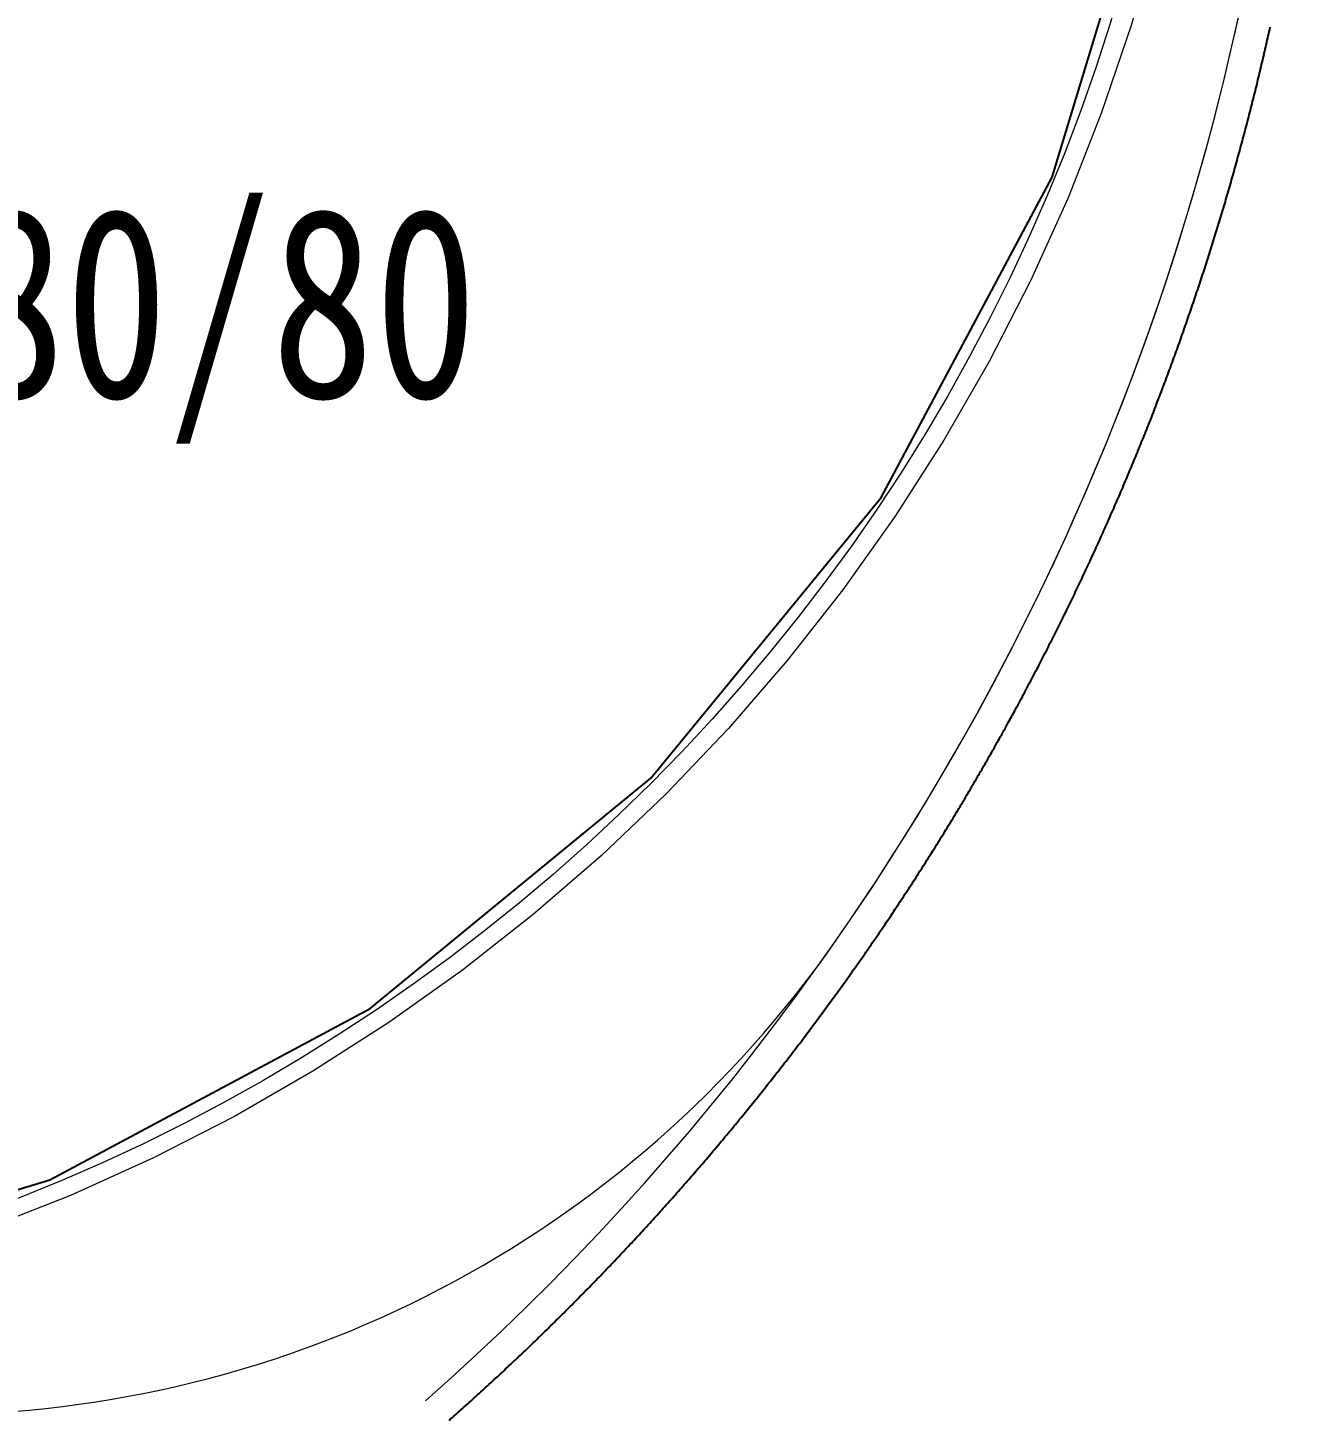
# Model space of a CAD drawing. Header units: millimetres. Extents: x 1292 to 2149, y -137 to 277.
# Drawn here: x 1355.7 to 1367.17, y 214.11 to 226.69 of the extents above; entities that cross this region are included whole.
import ezdxf

# ---------------------------------------------------------------- set-up
doc = ezdxf.new("R2010")
doc.units = ezdxf.units.MM
doc.header["$LTSCALE"] = 0.5
doc.linetypes.add('CENTER', pattern=[50.8, 31.75, -6.35, 6.35, -6.35])
doc.layers.get('0').update_dxf_attribs({"lineweight": 5})
doc.layers.add('Baseline.drawing', color=1, linetype='Continuous')
doc.layers.add('TFT_line.drawing', color=250, linetype='Continuous')
doc.layers.add('BLU', color=2, linetype='Continuous', lineweight=5)
doc.styles.add('RD', font='ROMAND.shx', dxfattribs={"width": 0.8})

msp = doc.modelspace()

# ---------------------------------------------------------------- linework, layer by layer
at = {"color": 2, "ltscale": 0.2}
msp.add_lwpolyline([(1352.109, 249.178), (1346.881, 249.178, 0.038203), (1346.805, 249.172, 0.370152), (1331.815, 231.698, 0.152892), (1335.981, 218.445, 0.245447), (1344.189, 214.158), (1354.801, 214.158, 0.245447), (1363.008, 218.445, 0.152892), (1367.175, 231.698, 0.370152), (1352.185, 249.172, 0.038203)], format="xyb", close=True, dxfattribs=at)
at = {"color": 4, "ltscale": 0.2}
msp.add_circle((1349.495, 231.698), 16.74, dxfattribs=at)
at = {"color": 2, "ltscale": 0.2}
msp.add_arc((1343.928, 231.725), 23.247, 311.3819, 359.933, dxfattribs=at)
at = {"layer": 'Baseline.drawing'}
for p, q in [((1364.961, 225.34), (1365.913, 228.48)), ((1363.414, 222.446), (1364.961, 225.34)), ((1361.332, 219.909), (1363.414, 222.446)), ((1358.795, 217.827), (1361.332, 219.909)), ((1355.901, 216.28), (1358.795, 217.827)), ((1352.761, 215.327), (1355.901, 216.28))]:
    msp.add_line(p, q, dxfattribs=at)
at = {"layer": 'BLU', "color": 5, "linetype": 'CENTER', "lineweight": 5, "ltscale": 10}
msp.add_circle((1349.495, 231.748), 16.94, dxfattribs=at)
at = {"layer": 'TFT_line.drawing', "color": 0}
msp.add_lwpolyline([(1359.509, 214.105), (1359.524, 214.119), (1359.54, 214.132), (1359.555, 214.146), (1359.57, 214.159), (1359.585, 214.173), (1359.601, 214.186), (1359.616, 214.2), (1359.631, 214.213), (1359.646, 214.227), (1359.661, 214.24), (1359.676, 214.254), (1359.691, 214.268), (1359.707, 214.281), (1359.722, 214.295), (1359.737, 214.309), (1359.752, 214.322), (1359.767, 214.336), (1359.782, 214.35), (1359.797, 214.363), (1359.812, 214.377), (1359.827, 214.391), (1359.842, 214.405), (1359.857, 214.418), (1359.872, 214.432), (1359.887, 214.446), (1359.902, 214.46), (1359.917, 214.474), (1359.932, 214.487), (1359.947, 214.501), (1359.962, 214.515), (1359.977, 214.529), (1359.992, 214.543), (1360.007, 214.557), (1360.021, 214.571), (1360.036, 214.584), (1360.051, 214.598), (1360.066, 214.612), (1360.081, 214.626), (1360.096, 214.64), (1360.11, 214.654), (1360.125, 214.668), (1360.14, 214.682), (1360.155, 214.696), (1360.17, 214.71), (1360.184, 214.724), (1360.199, 214.738), (1360.214, 214.752), (1360.228, 214.766), (1360.243, 214.781), (1360.258, 214.795), (1360.272, 214.809), (1360.287, 214.823), (1360.302, 214.837), (1360.316, 214.851), (1360.331, 214.865), (1360.346, 214.88), (1360.36, 214.894), (1360.375, 214.908), (1360.389, 214.922), (1360.404, 214.936), (1360.418, 214.951), (1360.433, 214.965), (1360.447, 214.979), (1360.462, 214.994), (1360.476, 215.008), (1360.491, 215.022), (1360.505, 215.036), (1360.52, 215.051), (1360.534, 215.065), (1360.549, 215.079), (1360.563, 215.094), (1360.578, 215.108), (1360.592, 215.123), (1360.606, 215.137), (1360.621, 215.151), (1360.635, 215.166), (1360.664, 215.195), (1360.678, 215.209), (1360.692, 215.224), (1360.707, 215.238), (1360.721, 215.253), (1360.735, 215.267), (1360.75, 215.282), (1360.764, 215.296), (1360.778, 215.311), (1360.792, 215.325), (1360.806, 215.34), (1360.821, 215.355), (1360.835, 215.369), (1360.849, 215.384), (1360.863, 215.398), (1360.877, 215.413), (1360.891, 215.428), (1360.906, 215.442), (1360.92, 215.457), (1360.934, 215.472), (1360.948, 215.487), (1360.962, 215.501), (1360.976, 215.516), (1360.99, 215.531), (1361.004, 215.545), (1361.018, 215.56), (1361.032, 215.575), (1361.046, 215.59), (1361.06, 215.605), (1361.074, 215.619), (1361.088, 215.634), (1361.102, 215.649), (1361.116, 215.664), (1361.13, 215.679), (1361.144, 215.694), (1361.157, 215.708), (1361.171, 215.723), (1361.185, 215.738), (1361.199, 215.753), (1361.213, 215.768), (1361.227, 215.783), (1361.241, 215.798), (1361.254, 215.813), (1361.268, 215.828), (1361.282, 215.843), (1361.296, 215.858), (1361.309, 215.873), (1361.323, 215.888), (1361.337, 215.903), (1361.351, 215.918), (1361.364, 215.933), (1361.378, 215.948), (1361.392, 215.963), (1361.405, 215.978), (1361.419, 215.994), (1361.433, 216.009), (1361.446, 216.024), (1361.46, 216.039), (1361.473, 216.054), (1361.487, 216.069), (1361.5, 216.084), (1361.514, 216.1), (1361.528, 216.115), (1361.541, 216.13), (1361.555, 216.145), (1361.568, 216.161), (1361.582, 216.176), (1361.595, 216.191), (1361.609, 216.206), (1361.622, 216.222), (1361.635, 216.237), (1361.649, 216.252), (1361.662, 216.267), (1361.676, 216.283), (1361.689, 216.298), (1361.702, 216.314), (1361.716, 216.329), (1361.729, 216.344), (1361.742, 216.36), (1361.756, 216.375), (1361.769, 216.391), (1361.782, 216.406), (1361.796, 216.421), (1361.809, 216.437), (1361.822, 216.452), (1361.835, 216.468), (1361.849, 216.483), (1361.862, 216.499), (1361.875, 216.514), (1361.888, 216.53), (1361.901, 216.545), (1361.914, 216.561), (1361.928, 216.576), (1361.941, 216.592), (1361.954, 216.607), (1361.967, 216.623), (1361.98, 216.639), (1361.993, 216.654), (1362.006, 216.67), (1362.019, 216.685), (1362.032, 216.701), (1362.045, 216.717), (1362.058, 216.732), (1362.071, 216.748), (1362.084, 216.764), (1362.097, 216.779), (1362.11, 216.795), (1362.123, 216.811), (1362.136, 216.827), (1362.149, 216.842), (1362.162, 216.858), (1362.175, 216.874), (1362.188, 216.89), (1362.2, 216.905), (1362.213, 216.921), (1362.226, 216.937), (1362.239, 216.953), (1362.252, 216.969), (1362.264, 216.985), (1362.277, 217), (1362.29, 217.016), (1362.303, 217.032), (1362.315, 217.048), (1362.328, 217.064), (1362.354, 217.096), (1362.366, 217.112), (1362.379, 217.128), (1362.392, 217.144), (1362.404, 217.16), (1362.417, 217.175), (1362.429, 217.192), (1362.442, 217.207), (1362.455, 217.223), (1362.467, 217.24), (1362.48, 217.256), (1362.492, 217.272), (1362.505, 217.288), (1362.517, 217.304), (1362.53, 217.32), (1362.542, 217.336), (1362.555, 217.352), (1362.567, 217.368), (1362.58, 217.384), (1362.592, 217.4), (1362.605, 217.416), (1362.617, 217.433), (1362.629, 217.449), (1362.642, 217.465), (1362.654, 217.481), (1362.666, 217.497), (1362.679, 217.513), (1362.703, 217.546), (1362.716, 217.562), (1362.728, 217.578), (1362.74, 217.595), (1362.752, 217.611), (1362.765, 217.627), (1362.777, 217.643), (1362.789, 217.66), (1362.801, 217.676), (1362.813, 217.692), (1362.826, 217.709), (1362.838, 217.725), (1362.85, 217.741), (1362.862, 217.758), (1362.874, 217.774), (1362.886, 217.79), (1362.898, 217.807), (1362.91, 217.823), (1362.922, 217.84), (1362.946, 217.872), (1362.958, 217.889), (1362.97, 217.905), (1362.982, 217.922), (1362.994, 217.938), (1363.006, 217.955), (1363.018, 217.971), (1363.03, 217.988), (1363.042, 218.004), (1363.054, 218.021), (1363.066, 218.037), (1363.078, 218.054), (1363.09, 218.07), (1363.101, 218.087), (1363.113, 218.104), (1363.125, 218.12), (1363.137, 218.137), (1363.149, 218.153), (1363.16, 218.17), (1363.172, 218.187), (1363.184, 218.203), (1363.196, 218.22), (1363.207, 218.237), (1363.219, 218.253), (1363.231, 218.27), (1363.242, 218.287), (1363.254, 218.303), (1363.266, 218.32), (1363.277, 218.337), (1363.289, 218.353), (1363.3, 218.37), (1363.312, 218.387), (1363.324, 218.404), (1363.335, 218.42), (1363.347, 218.437), (1363.358, 218.454), (1363.37, 218.471), (1363.381, 218.488), (1363.393, 218.504), (1363.404, 218.521), (1363.415, 218.538), (1363.427, 218.555), (1363.438, 218.572), (1363.45, 218.589), (1363.461, 218.605), (1363.473, 218.622), (1363.484, 218.639), (1363.495, 218.656), (1363.507, 218.673), (1363.518, 218.69), (1363.529, 218.707), (1363.54, 218.724), (1363.552, 218.741), (1363.563, 218.758), (1363.574, 218.775), (1363.585, 218.792), (1363.597, 218.809), (1363.608, 218.826), (1363.619, 218.843), (1363.63, 218.86), (1363.641, 218.877), (1363.664, 218.911), (1363.675, 218.928), (1363.686, 218.945), (1363.697, 218.962), (1363.708, 218.979), (1363.719, 218.996), (1363.73, 219.013), (1363.741, 219.031), (1363.752, 219.048), (1363.763, 219.065), (1363.774, 219.082), (1363.785, 219.099), (1363.796, 219.116), (1363.807, 219.133), (1363.818, 219.151), (1363.829, 219.168), (1363.84, 219.185), (1363.85, 219.202), (1363.861, 219.22), (1363.872, 219.237), (1363.883, 219.254), (1363.894, 219.271), (1363.905, 219.288), (1363.915, 219.306), (1363.926, 219.323), (1363.937, 219.34), (1363.948, 219.358), (1363.958, 219.375), (1363.969, 219.392), (1363.98, 219.41), (1363.99, 219.427), (1364.001, 219.444), (1364.012, 219.462), (1364.022, 219.479), (1364.033, 219.496), (1364.044, 219.514), (1364.054, 219.531), (1364.065, 219.548), (1364.075, 219.566), (1364.086, 219.583), (1364.096, 219.601), (1364.107, 219.618), (1364.117, 219.636), (1364.128, 219.653), (1364.138, 219.67), (1364.149, 219.688), (1364.159, 219.705), (1364.17, 219.723), (1364.18, 219.74), (1364.19, 219.758), (1364.201, 219.776), (1364.211, 219.793), (1364.221, 219.81), (1364.232, 219.828), (1364.242, 219.846), (1364.252, 219.863), (1364.263, 219.881), (1364.273, 219.898), (1364.283, 219.916), (1364.293, 219.934), (1364.304, 219.951), (1364.314, 219.969), (1364.324, 219.986), (1364.334, 220.004), (1364.344, 220.022), (1364.355, 220.039), (1364.365, 220.057), (1364.375, 220.075), (1364.385, 220.092), (1364.395, 220.11), (1364.405, 220.128), (1364.415, 220.145), (1364.425, 220.163), (1364.435, 220.181), (1364.445, 220.198), (1364.455, 220.216), (1364.465, 220.234), (1364.475, 220.252), (1364.485, 220.269), (1364.495, 220.287), (1364.505, 220.305), (1364.515, 220.323), (1364.525, 220.341), (1364.535, 220.358), (1364.544, 220.376), (1364.554, 220.394), (1364.564, 220.412), (1364.584, 220.448), (1364.594, 220.465), (1364.603, 220.483), (1364.623, 220.519), (1364.633, 220.537), (1364.642, 220.555), (1364.652, 220.573), (1364.662, 220.591), (1364.671, 220.609), (1364.681, 220.626), (1364.691, 220.644), (1364.7, 220.662), (1364.71, 220.68), (1364.719, 220.698), (1364.729, 220.716), (1364.748, 220.752), (1364.757, 220.77), (1364.767, 220.788), (1364.776, 220.806), (1364.786, 220.824), (1364.795, 220.842), (1364.805, 220.86), (1364.814, 220.878), (1364.824, 220.896), (1364.833, 220.914), (1364.842, 220.933), (1364.852, 220.951), (1364.861, 220.969), (1364.87, 220.987), (1364.88, 221.005), (1364.889, 221.023), (1364.898, 221.041), (1364.908, 221.059), (1364.917, 221.077), (1364.926, 221.096), (1364.935, 221.114), (1364.944, 221.132), (1364.954, 221.15), (1364.963, 221.168), (1364.972, 221.186), (1364.981, 221.205), (1364.99, 221.223), (1364.999, 221.241), (1365.018, 221.277), (1365.027, 221.296), (1365.036, 221.314), (1365.045, 221.332), (1365.054, 221.35), (1365.063, 221.369), (1365.072, 221.387), (1365.081, 221.405), (1365.09, 221.424), (1365.099, 221.442), (1365.107, 221.46), (1365.116, 221.478), (1365.125, 221.497), (1365.143, 221.533), (1365.152, 221.552), (1365.161, 221.57), (1365.169, 221.588), (1365.178, 221.607), (1365.187, 221.625), (1365.196, 221.643), (1365.205, 221.662), (1365.213, 221.68), (1365.222, 221.699), (1365.231, 221.717), (1365.239, 221.735), (1365.248, 221.754), (1365.257, 221.772), (1365.265, 221.791), (1365.274, 221.809), (1365.283, 221.828), (1365.291, 221.846), (1365.3, 221.865), (1365.308, 221.883), (1365.317, 221.902), (1365.334, 221.939), (1365.351, 221.976), (1365.359, 221.994), (1365.368, 222.013), (1365.376, 222.031), (1365.385, 222.05), (1365.393, 222.068), (1365.401, 222.087), (1365.41, 222.105), (1365.418, 222.124), (1365.426, 222.142), (1365.435, 222.161), (1365.443, 222.18), (1365.451, 222.198), (1365.46, 222.217), (1365.468, 222.235), (1365.476, 222.254), (1365.484, 222.273), (1365.492, 222.291), (1365.501, 222.31), (1365.509, 222.329), (1365.517, 222.347), (1365.525, 222.366), (1365.533, 222.385), (1365.541, 222.403), (1365.549, 222.422), (1365.557, 222.441), (1365.566, 222.459), (1365.574, 222.478), (1365.582, 222.497), (1365.59, 222.515), (1365.598, 222.534), (1365.606, 222.553), (1365.621, 222.59), (1365.629, 222.609), (1365.637, 222.628), (1365.645, 222.647), (1365.653, 222.665), (1365.661, 222.684), (1365.669, 222.703), (1365.677, 222.722), (1365.684, 222.741), (1365.692, 222.759), (1365.7, 222.778), (1365.708, 222.797), (1365.716, 222.816), (1365.723, 222.835), (1365.731, 222.853), (1365.739, 222.872), (1365.746, 222.891), (1365.754, 222.91), (1365.762, 222.929), (1365.769, 222.948), (1365.777, 222.967), (1365.785, 222.986), (1365.792, 223.004), (1365.8, 223.023), (1365.807, 223.042), (1365.815, 223.061), (1365.822, 223.08), (1365.83, 223.099), (1365.837, 223.118), (1365.845, 223.137), (1365.86, 223.175), (1365.867, 223.194), (1365.875, 223.213), (1365.882, 223.232), (1365.889, 223.251), (1365.897, 223.27), (1365.904, 223.289), (1365.911, 223.308), (1365.919, 223.327), (1365.926, 223.346), (1365.933, 223.365), (1365.94, 223.384), (1365.948, 223.403), (1365.955, 223.422), (1365.962, 223.441), (1365.969, 223.46), (1365.976, 223.479), (1365.984, 223.498), (1365.991, 223.517), (1365.998, 223.536), (1366.005, 223.555), (1366.012, 223.574), (1366.019, 223.593), (1366.026, 223.612), (1366.033, 223.631), (1366.04, 223.651), (1366.047, 223.67), (1366.054, 223.689), (1366.061, 223.708), (1366.068, 223.727), (1366.075, 223.746), (1366.082, 223.765), (1366.089, 223.784), (1366.096, 223.804), (1366.103, 223.823), (1366.11, 223.842), (1366.117, 223.861), (1366.123, 223.88), (1366.13, 223.9), (1366.137, 223.919), (1366.144, 223.938), (1366.15, 223.957), (1366.157, 223.976), (1366.164, 223.996), (1366.171, 224.015), (1366.177, 224.034), (1366.184, 224.053), (1366.191, 224.072), (1366.197, 224.092), (1366.204, 224.111), (1366.211, 224.13), (1366.217, 224.149), (1366.224, 224.169), (1366.23, 224.188), (1366.237, 224.207), (1366.243, 224.226), (1366.25, 224.246), (1366.256, 224.265), (1366.269, 224.304), (1366.276, 224.323), (1366.282, 224.342), (1366.289, 224.362), (1366.295, 224.381), (1366.301, 224.4), (1366.308, 224.42), (1366.314, 224.439), (1366.32, 224.458), (1366.327, 224.478), (1366.333, 224.497), (1366.339, 224.516), (1366.346, 224.536), (1366.352, 224.555), (1366.358, 224.575), (1366.364, 224.594), (1366.371, 224.613), (1366.377, 224.633), (1366.383, 224.652), (1366.389, 224.672), (1366.395, 224.691), (1366.401, 224.71), (1366.407, 224.73), (1366.413, 224.749), (1366.419, 224.769), (1366.426, 224.788), (1366.432, 224.807), (1366.438, 224.827), (1366.444, 224.846), (1366.45, 224.866), (1366.455, 224.885), (1366.461, 224.905), (1366.467, 224.924), (1366.473, 224.944), (1366.479, 224.963), (1366.485, 224.983), (1366.491, 225.002), (1366.497, 225.022), (1366.503, 225.041), (1366.508, 225.061), (1366.514, 225.08), (1366.52, 225.1), (1366.526, 225.119), (1366.531, 225.139), (1366.537, 225.158), (1366.543, 225.178), (1366.549, 225.197), (1366.554, 225.217), (1366.56, 225.237), (1366.566, 225.256), (1366.577, 225.295), (1366.582, 225.315), (1366.588, 225.334), (1366.594, 225.354), (1366.599, 225.374), (1366.605, 225.393), (1366.61, 225.413), (1366.616, 225.432), (1366.621, 225.452), (1366.626, 225.472), (1366.632, 225.491), (1366.637, 225.511), (1366.643, 225.531), (1366.648, 225.55), (1366.654, 225.57), (1366.659, 225.589), (1366.664, 225.609), (1366.67, 225.629), (1366.675, 225.648), (1366.68, 225.668), (1366.685, 225.688), (1366.691, 225.707), (1366.696, 225.727), (1366.701, 225.747), (1366.706, 225.766), (1366.711, 225.786), (1366.717, 225.806), (1366.722, 225.825), (1366.727, 225.845), (1366.732, 225.865), (1366.737, 225.885), (1366.742, 225.904), (1366.747, 225.924), (1366.752, 225.944), (1366.757, 225.963), (1366.762, 225.983), (1366.767, 226.003), (1366.772, 226.023), (1366.777, 226.042), (1366.782, 226.062), (1366.787, 226.082), (1366.797, 226.121), (1366.802, 226.141), (1366.807, 226.161), (1366.812, 226.181), (1366.816, 226.201), (1366.821, 226.22), (1366.826, 226.24), (1366.831, 226.26), (1366.835, 226.28), (1366.84, 226.299), (1366.845, 226.319), (1366.85, 226.339), (1366.854, 226.359), (1366.859, 226.379), (1366.864, 226.399), (1366.868, 226.418), (1366.873, 226.438), (1366.877, 226.458), (1366.882, 226.478), (1366.887, 226.498), (1366.891, 226.518), (1366.896, 226.537), (1366.9, 226.557), (1366.905, 226.577), (1366.909, 226.597), (1366.914, 226.617), (1366.918, 226.637), (1366.923, 226.657), (1366.927, 226.676), (1366.931, 226.696)], dxfattribs=at)

# ---------------------------------------------------------------- texts
at = {"color": 1, "lineweight": 5, "insert": (1338.326, 225.062), "char_height": 1.7125, "width": 29.66281, "attachment_point": 1, "style": 'RD'}
msp.add_mtext('{\\fSimSun|b0|i0|c0|p2;View Angle\\fSimSun|b0|i0|c134|p2;：\\fSimSun|b0|i0|c0|p2;80/80/80/80}', dxfattribs=at)

doc.saveas('drawing.dxf')
